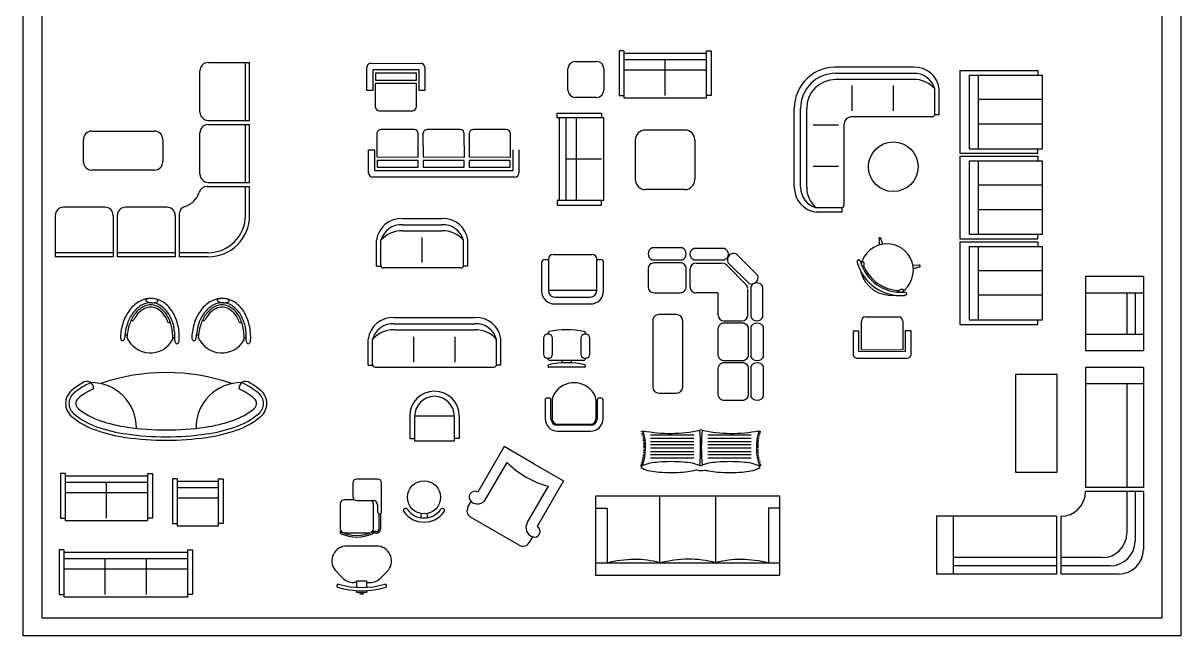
# Model space of a CAD drawing. Header units: inches. Extents: x 8.3 to 50.8, y 10.9 to 35.7.
# Drawn here: x 8.27 to 29.27, y 10.86 to 21.98 of the extents above; entities that cross this region are included whole.
import ezdxf

# ---------------------------------------------------------------- set-up
doc = ezdxf.new("R2010")
doc.units = ezdxf.units.IN
doc.header["$MEASUREMENT"] = 0
doc.layers.add('02', color=2, linetype='Continuous')
doc.layers.add('kadrbm', color=4, linetype='Continuous')

# ---------------------------------------------------------------- blocks, each defined once
blk = doc.blocks.new('kadrbm')
at = {"layer": 'kadrbm', "color": 4}
blk.add_lwpolyline([(0, 0), (0, 24.797), (21, 24.797), (21, 0), (0, 0)], close=True, dxfattribs=at)
blk.add_lwpolyline([(20.663, 0.326), (20.663, 24.46), (0.337, 24.46), (0.337, 0.326), (20.663, 0.326)], dxfattribs=at)

msp = doc.modelspace()

# ---------------------------------------------------------------- linework, layer by layer
at = {"layer": '02'}
for p, q in [((19.086, 21.472), (19.086, 20.664)), ((19.171, 21.472), (19.086, 21.472)), ((19.171, 21.472), (19.171, 20.622)), ((19.171, 21.43), (20.671, 21.43)), ((20.671, 20.622), (20.671, 21.472)), ((20.671, 21.472), (20.756, 21.472)), ((20.756, 21.472), (20.756, 20.664)), ((11.632, 21.263), (12.382, 21.263)), ((12.307, 20.213), (12.307, 21.263)), ((12.382, 20.213), (12.382, 21.263)), ((14.586, 21.249), (15.486, 21.248)), ((18.288, 21.282), (18.676, 21.282)), ((20.671, 21.311), (19.171, 21.311)), ((19.921, 20.664), (19.921, 21.311)), ((11.482, 20.363), (11.482, 21.113)), ((14.511, 20.754), (14.511, 21.174)), ((14.616, 21.129), (14.616, 20.754)), ((15.456, 21.128), (14.616, 21.129)), ((14.663, 21.068), (14.663, 20.945)), ((15.408, 21.068), (14.663, 21.068)), ((15.408, 20.945), (15.408, 21.068)), ((15.456, 20.753), (15.456, 21.128)), ((15.561, 21.173), (15.561, 20.753)), ((18.156, 20.762), (18.156, 21.15)), ((18.808, 21.15), (18.808, 20.762)), ((20.671, 21.124), (19.171, 21.124)), ((24.424, 21.18), (23.012, 21.18)), ((24.424, 21.065), (23.012, 21.065)), ((25.265, 21.117), (26.682, 21.117)), ((25.265, 21.117), (25.265, 19.617)), ((25.432, 21.034), (25.432, 19.7)), ((25.432, 21.034), (26.765, 21.034)), ((25.599, 21.034), (25.599, 19.7)), ((26.682, 21.117), (26.682, 21.034)), ((26.765, 19.7), (26.765, 21.034)), ((14.66, 20.885), (14.66, 20.463)), ((15.41, 20.884), (14.66, 20.885)), ((14.663, 20.945), (15.408, 20.945)), ((15.41, 20.463), (15.41, 20.884)), ((24.424, 20.955), (23.012, 20.955)), ((23.314, 20.385), (23.314, 20.843)), ((24.064, 20.385), (24.064, 20.843)), ((14.616, 20.754), (14.511, 20.754)), ((15.561, 20.753), (15.456, 20.753)), ((18.676, 20.63), (18.288, 20.63)), ((19.086, 20.664), (19.171, 20.664)), ((19.171, 20.622), (20.671, 20.622)), ((20.756, 20.664), (20.671, 20.664)), ((24.814, 20.325), (24.814, 20.783)), ((24.893, 20.315), (24.893, 20.783)), ((26.765, 20.589), (25.599, 20.589)), ((14.735, 20.388), (15.335, 20.388)), ((22.262, 18.999), (22.262, 20.43)), ((22.377, 18.999), (22.377, 20.43)), ((22.487, 18.999), (22.487, 20.43)), ((11.632, 20.213), (12.382, 20.213)), ((17.959, 20.261), (17.959, 20.346)), ((17.959, 20.346), (18.767, 20.346)), ((18.81, 20.261), (17.959, 20.261)), ((18.002, 18.761), (18.002, 20.261)), ((18.121, 20.261), (18.121, 18.761)), ((18.308, 20.261), (18.308, 18.761)), ((18.767, 20.346), (18.767, 20.261)), ((18.81, 18.761), (18.81, 20.261)), ((24.769, 20.28), (23.312, 20.28)), ((24.893, 20.315), (24.814, 20.315)), ((9.517, 20.018), (10.657, 20.018)), ((11.482, 19.238), (11.482, 19.988)), ((11.632, 20.138), (12.382, 20.138)), ((12.307, 19.088), (12.307, 20.138)), ((12.382, 19.088), (12.382, 20.138)), ((14.691, 19.971), (14.692, 19.55)), ((15.367, 20.045), (14.767, 20.046)), ((15.442, 19.548), (15.441, 19.97)), ((15.527, 19.971), (15.528, 19.55)), ((16.203, 20.045), (15.603, 20.046)), ((16.278, 19.548), (16.277, 19.97)), ((16.363, 19.971), (16.364, 19.55)), ((17.039, 20.045), (16.439, 20.046)), ((17.114, 19.548), (17.113, 19.97)), ((20.279, 20.038), (19.559, 20.038)), ((23.064, 20.128), (22.607, 20.128)), ((23.162, 20.13), (23.162, 18.673)), ((26.765, 20.145), (25.599, 20.145)), ((9.367, 19.463), (9.367, 19.868)), ((10.807, 19.868), (10.807, 19.463)), ((19.379, 19.858), (19.379, 19.138)), ((20.459, 19.858), (20.459, 19.138)), ((14.541, 19.26), (14.541, 19.68)), ((14.541, 19.68), (14.646, 19.68)), ((14.646, 19.68), (14.646, 19.305)), ((14.692, 19.55), (15.442, 19.548)), ((15.528, 19.55), (16.278, 19.548)), ((16.364, 19.55), (17.114, 19.548)), ((17.163, 19.303), (17.163, 19.679)), ((17.268, 19.679), (17.268, 19.259)), ((25.265, 19.617), (26.682, 19.617)), ((25.265, 19.564), (26.682, 19.564)), ((25.265, 19.564), (25.265, 18.064)), ((25.432, 19.7), (26.765, 19.7)), ((26.682, 19.617), (26.682, 19.7)), ((26.682, 19.564), (26.682, 19.481)), ((14.694, 19.488), (14.694, 19.365)), ((15.439, 19.488), (14.694, 19.488)), ((14.694, 19.365), (15.439, 19.365)), ((15.439, 19.365), (15.439, 19.488)), ((15.53, 19.488), (15.53, 19.365)), ((16.275, 19.488), (15.53, 19.488)), ((15.53, 19.365), (16.275, 19.365)), ((16.275, 19.365), (16.275, 19.488)), ((16.366, 19.488), (16.366, 19.365)), ((17.111, 19.488), (16.366, 19.488)), ((16.366, 19.365), (17.111, 19.365)), ((17.111, 19.365), (17.111, 19.488)), ((18.767, 19.511), (18.121, 19.511)), ((23.064, 19.378), (22.607, 19.378)), ((25.432, 19.481), (25.432, 18.148)), ((25.432, 19.481), (26.765, 19.481)), ((25.599, 19.481), (25.599, 18.148)), ((26.765, 18.148), (26.765, 19.481)), ((10.657, 19.313), (9.517, 19.313)), ((17.192, 19.184), (14.616, 19.185)), ((14.646, 19.305), (17.163, 19.303)), ((11.61, 19.013), (12.382, 19.013)), ((11.632, 19.088), (12.382, 19.088)), ((12.307, 18.488), (12.307, 19.013)), ((12.382, 18.488), (12.382, 19.013)), ((20.279, 18.958), (19.559, 18.958)), ((26.765, 19.037), (25.599, 19.037)), ((17.959, 18.761), (17.959, 18.676)), ((18.81, 18.761), (17.959, 18.761)), ((18.767, 18.676), (18.767, 18.761)), ((8.857, 18.488), (8.857, 17.738)), ((9.757, 18.638), (9.007, 18.638)), ((9.907, 18.488), (9.907, 17.738)), ((9.982, 18.488), (9.982, 17.738)), ((10.882, 18.638), (10.132, 18.638)), ((11.032, 18.488), (11.032, 17.738)), ((11.107, 18.51), (11.107, 17.738)), ((17.959, 18.676), (18.767, 18.676)), ((23.117, 18.628), (22.66, 18.628)), ((23.127, 18.548), (22.665, 18.548)), ((23.127, 18.628), (23.127, 18.548)), ((26.765, 18.592), (25.599, 18.592)), ((15.154, 18.435), (15.872, 18.435)), ((15.154, 18.321), (15.872, 18.321)), ((15.154, 18.21), (15.872, 18.21)), ((15.511, 17.634), (15.511, 18.091)), ((23.8, 18.07), (23.805, 17.953)), ((23.829, 18.077), (23.864, 17.967)), ((25.265, 18.064), (26.682, 18.064)), ((25.432, 18.148), (26.765, 18.148)), ((26.682, 18.064), (26.682, 18.148)), ((14.685, 17.571), (14.685, 18.038)), ((14.764, 17.581), (14.764, 18.038)), ((16.261, 17.581), (16.261, 18.038)), ((16.341, 17.571), (16.341, 18.038)), ((25.265, 18.012), (26.682, 18.012)), ((25.265, 18.012), (25.265, 16.512)), ((25.432, 17.928), (25.432, 16.595)), ((25.432, 17.928), (26.765, 17.928)), ((25.599, 17.928), (25.599, 16.595)), ((26.682, 18.012), (26.682, 17.928)), ((26.765, 16.595), (26.765, 17.928)), ((9.907, 17.813), (8.857, 17.813)), ((9.907, 17.738), (8.857, 17.738)), ((11.032, 17.813), (9.982, 17.813)), ((11.032, 17.738), (9.982, 17.738)), ((11.632, 17.813), (11.107, 17.813)), ((11.632, 17.738), (11.107, 17.738)), ((17.735, 17.689), (17.804, 17.689)), ((17.804, 17.698), (17.804, 17.12)), ((17.888, 17.783), (18.594, 17.783)), ((18.679, 17.12), (18.679, 17.698)), ((18.679, 17.689), (18.747, 17.689)), ((14.685, 17.571), (14.764, 17.571)), ((16.216, 17.536), (14.809, 17.536)), ((16.341, 17.571), (16.261, 17.571)), ((17.679, 17.633), (17.679, 17.12)), ((18.804, 17.12), (18.804, 17.633)), ((20.371, 17.191), (20.372, 17.516)), ((20.48, 17.625), (20.955, 17.624)), ((21.385, 17.238), (21.043, 17.578)), ((24.53, 17.587), (24.415, 17.581)), ((24.534, 17.557), (24.422, 17.521)), ((26.765, 17.484), (25.599, 17.484)), ((27.546, 17.381), (27.546, 16.031)), ((28.596, 17.381), (27.546, 17.381)), ((28.596, 17.381), (28.596, 16.031)), ((17.804, 17.133), (18.679, 17.133)), ((20.878, 17.082), (20.48, 17.083)), ((20.878, 17.082), (20.878, 16.683)), ((21.42, 16.684), (21.42, 17.158)), ((26.765, 17.04), (25.599, 17.04)), ((28.596, 17.081), (27.546, 17.081)), ((28.296, 17.081), (28.296, 16.331)), ((28.446, 17.081), (28.446, 16.331)), ((17.916, 17.008), (18.566, 17.008)), ((17.916, 16.883), (18.566, 16.883)), ((15.002, 16.638), (16.472, 16.638)), ((20.129, 16.69), (19.804, 16.69)), ((23.555, 16.647), (24.155, 16.648)), ((25.432, 16.595), (26.765, 16.595)), ((26.682, 16.512), (26.682, 16.595)), ((15.002, 16.524), (16.472, 16.524)), ((15.002, 16.413), (16.472, 16.413)), ((19.695, 16.581), (19.696, 15.374)), ((20.238, 15.375), (20.238, 16.582)), ((20.987, 16.575), (21.312, 16.575)), ((23.436, 16.392), (23.331, 16.391)), ((23.331, 16.391), (23.331, 15.971)), ((23.436, 16.017), (23.436, 16.392)), ((23.481, 16.047), (23.48, 16.572)), ((24.23, 16.573), (24.231, 16.048)), ((24.381, 16.393), (24.276, 16.393)), ((24.276, 16.393), (24.276, 16.018)), ((24.381, 15.973), (24.381, 16.393)), ((25.265, 16.512), (26.682, 16.512)), ((10.162, 16.316), (10.123, 16.319)), ((11.027, 16.267), (10.988, 16.269)), ((11.457, 16.316), (11.418, 16.319)), ((12.322, 16.267), (12.282, 16.269)), ((14.533, 15.774), (14.533, 16.241)), ((14.612, 15.784), (14.612, 16.241)), ((15.362, 15.829), (15.362, 16.286)), ((16.112, 15.829), (16.112, 16.286)), ((16.862, 15.784), (16.862, 16.241)), ((16.942, 15.774), (16.942, 16.241)), ((17.716, 16.26), (17.716, 15.973)), ((17.795, 16.336), (17.795, 16.352)), ((17.875, 15.973), (17.875, 16.26)), ((18.393, 16.26), (18.393, 15.973)), ((18.473, 16.336), (18.473, 16.352)), ((18.552, 15.973), (18.552, 16.26)), ((28.596, 16.331), (27.546, 16.331)), ((24.276, 16.018), (23.436, 16.017)), ((24.231, 16.048), (23.481, 16.047)), ((28.596, 16.031), (27.546, 16.031)), ((14.533, 15.774), (14.612, 15.774)), ((16.942, 15.774), (16.862, 15.774)), ((17.795, 15.888), (17.795, 15.897)), ((17.795, 15.753), (17.795, 15.766)), ((18.443, 15.858), (17.825, 15.858)), ((18.054, 15.816), (18.054, 15.858)), ((18.214, 15.858), (18.214, 15.816)), ((18.473, 15.888), (18.473, 15.897)), ((18.473, 15.753), (18.473, 15.766)), ((23.406, 15.897), (24.306, 15.898)), ((14.657, 15.739), (16.817, 15.739)), ((18.458, 15.738), (17.81, 15.738)), ((27.546, 15.731), (27.546, 13.556)), ((28.596, 15.731), (27.546, 15.731)), ((28.596, 15.731), (28.596, 13.556)), ((28.596, 15.431), (27.546, 15.431)), ((28.296, 15.431), (28.296, 13.556)), ((17.743, 15.139), (17.743, 14.801)), ((17.811, 15.176), (17.781, 15.176)), ((17.848, 14.801), (17.848, 15.139)), ((17.871, 15.125), (17.871, 14.801)), ((18.666, 14.801), (18.666, 15.124)), ((18.688, 15.139), (18.688, 14.801)), ((18.756, 15.176), (18.726, 15.176)), ((18.793, 14.801), (18.793, 15.139)), ((19.805, 15.266), (20.13, 15.266)), ((15.286, 14.848), (15.286, 14.443)), ((16.096, 14.848), (15.376, 14.848)), ((15.376, 14.848), (15.376, 14.398)), ((16.096, 14.398), (16.096, 14.848)), ((16.186, 14.848), (16.186, 14.443)), ((17.968, 14.704), (18.568, 14.704)), ((18.568, 14.681), (17.968, 14.681)), ((17.968, 14.576), (18.568, 14.576)), ((20.441, 14.505), (19.653, 14.505)), ((21.482, 14.505), (20.694, 14.505)), ((15.286, 14.443), (15.376, 14.443)), ((15.376, 14.398), (16.096, 14.398)), ((16.186, 14.443), (16.096, 14.443)), ((16.998, 14.296), (16.522, 13.471)), ((17.538, 13.984), (16.998, 14.296)), ((20.441, 14.443), (19.653, 14.443)), ((20.441, 14.381), (19.653, 14.381)), ((20.441, 14.327), (19.653, 14.327)), ((21.482, 14.443), (20.694, 14.443)), ((21.482, 14.381), (20.694, 14.381)), ((21.482, 14.327), (20.694, 14.327)), ((20.441, 14.265), (19.653, 14.265)), ((20.441, 14.203), (19.653, 14.203)), ((20.441, 14.148), (19.653, 14.148)), ((20.441, 14.087), (19.653, 14.087)), ((21.482, 14.265), (20.694, 14.265)), ((21.482, 14.203), (20.694, 14.203)), ((21.482, 14.148), (20.694, 14.148)), ((21.482, 14.087), (20.694, 14.087)), ((16.67, 13.346), (17.052, 14.009)), ((17.538, 13.984), (18.077, 13.673)), ((9.034, 13.807), (8.949, 13.807)), ((8.949, 13.807), (8.949, 12.999)), ((9.034, 13.807), (9.034, 12.956)), ((9.034, 13.764), (10.534, 13.764)), ((10.534, 12.956), (10.534, 13.807)), ((10.534, 13.807), (10.619, 13.807)), ((10.619, 13.807), (10.619, 12.999)), ((11.066, 13.71), (10.981, 13.71)), ((10.981, 13.71), (10.981, 12.902)), ((11.066, 13.71), (11.066, 12.859)), ((11.066, 13.667), (11.816, 13.667)), ((11.816, 13.71), (11.901, 13.71)), ((11.816, 12.859), (11.816, 13.71)), ((11.901, 13.71), (11.901, 12.902)), ((14.702, 13.706), (14.327, 13.706)), ((18.077, 13.673), (17.601, 12.848)), ((10.534, 13.645), (9.034, 13.645)), ((10.534, 13.458), (9.034, 13.458)), ((9.784, 12.999), (9.784, 13.645)), ((11.816, 13.548), (11.066, 13.548)), ((14.252, 13.631), (14.252, 13.391)), ((14.777, 13.113), (14.777, 13.631)), ((17.419, 12.914), (17.802, 13.576)), ((28.595, 13.481), (27.545, 13.481)), ((28.596, 13.556), (27.546, 13.556)), ((28.295, 13.481), (28.295, 12.731)), ((28.445, 13.481), (28.445, 12.581)), ((28.595, 13.481), (28.595, 12.431)), ((11.816, 13.361), (11.066, 13.361)), ((14.027, 13.256), (14.027, 12.806)), ((14.282, 13.331), (14.102, 13.331)), ((14.327, 13.316), (14.627, 13.316)), ((14.627, 12.806), (14.627, 13.256)), ((14.702, 13.241), (14.702, 13.113)), ((16.343, 13.195), (16.409, 13.309)), ((22.002, 13.394), (18.659, 13.394)), ((18.659, 13.394), (18.659, 11.961)), ((19.822, 12.189), (19.822, 13.401)), ((20.838, 12.189), (20.838, 13.401)), ((22.002, 11.961), (22.002, 13.394)), ((14.725, 13.079), (14.725, 12.798)), ((14.755, 13.079), (14.755, 12.798)), ((15.191, 13.169), (15.191, 13.169)), ((15.494, 13.079), (15.481, 13.005)), ((15.599, 13.079), (15.612, 13.005)), ((15.902, 13.169), (15.902, 13.169)), ((18.66, 13.179), (18.867, 13.179)), ((18.867, 13.179), (18.867, 12.181)), ((22.001, 13.179), (21.793, 13.179)), ((21.793, 13.179), (21.793, 12.181)), ((27.02, 13.031), (24.845, 13.031)), ((24.845, 13.031), (24.845, 11.981)), ((25.145, 13.031), (25.145, 11.981)), ((27.02, 13.031), (27.02, 11.981)), ((27.095, 13.031), (27.095, 11.981)), ((8.949, 12.999), (9.034, 12.999)), ((9.034, 12.956), (10.534, 12.956)), ((10.619, 12.999), (10.534, 12.999)), ((10.981, 12.902), (11.066, 12.902)), ((11.066, 12.859), (11.816, 12.859)), ((11.901, 12.902), (11.816, 12.902)), ((17.272, 12.507), (16.391, 13.016)), ((14.027, 12.743), (14.027, 12.753)), ((14.102, 12.731), (14.552, 12.731)), ((14.68, 12.723), (14.62, 12.723)), ((14.627, 12.753), (14.627, 12.743)), ((14.68, 12.753), (14.627, 12.753)), ((17.518, 12.669), (17.452, 12.555)), ((8.929, 12.422), (8.929, 11.614)), ((9.014, 12.422), (8.929, 12.422)), ((9.014, 12.422), (9.014, 11.572)), ((11.263, 11.572), (11.263, 12.422)), ((11.263, 12.422), (11.348, 12.422)), ((11.348, 12.422), (11.348, 11.614)), ((14.685, 12.491), (14.145, 12.491)), ((9.014, 12.38), (11.263, 12.38)), ((11.263, 12.261), (9.014, 12.261)), ((9.764, 11.614), (9.764, 12.261)), ((10.514, 11.614), (10.514, 12.261)), ((21.998, 12.181), (18.655, 12.181)), ((27.02, 12.281), (25.145, 12.281)), ((27.845, 12.281), (27.095, 12.281)), ((11.263, 12.074), (9.014, 12.074)), ((14.057, 11.925), (13.932, 12.056)), ((14.774, 11.925), (14.899, 12.056)), ((27.02, 11.981), (24.845, 11.981)), ((27.02, 12.131), (25.145, 12.131)), ((27.995, 12.131), (27.095, 12.131)), ((28.145, 11.981), (27.095, 11.981)), ((14.325, 11.831), (14.274, 11.831)), ((14.325, 11.742), (14.325, 11.863)), ((14.325, 11.863), (14.505, 11.863)), ((14.505, 11.863), (14.505, 11.742)), ((14.505, 11.831), (14.557, 11.831)), ((18.659, 11.961), (22.002, 11.961)), ((8.929, 11.614), (9.014, 11.614)), ((9.014, 11.572), (11.263, 11.572)), ((11.348, 11.614), (11.263, 11.614)), ((14.325, 11.651), (14.325, 11.682)), ((14.505, 11.651), (14.325, 11.651)), ((14.385, 11.621), (14.385, 11.651)), ((14.445, 11.621), (14.385, 11.621)), ((14.445, 11.651), (14.445, 11.621)), ((14.505, 11.682), (14.505, 11.651))]:
    msp.add_line(p, q, dxfattribs=at)
for points in [[(23.8, 18.07, -0.090973), (23.8, 18.077, -0.198781), (23.806, 18.087, -0.21544), (23.817, 18.09, -0.198079), (23.827, 18.083, -0.090973), (23.829, 18.077, -0.090973)], [(23.464, 17.652, 0.068883), (23.457, 17.668, 0.080938), (23.448, 17.679, 0.107022), (23.435, 17.686, 0.280091), (23.414, 17.68, 0.107022), (23.407, 17.668, 0.080938), (23.404, 17.653, 0.068883), (23.406, 17.636, 0.068883)], [(24.534, 17.557, 0.090973), (24.54, 17.559, 0.198957), (24.548, 17.568, 0.21544), (24.546, 17.579, 0.101455), (24.542, 17.584, 0.095053), (24.537, 17.586, 0.090973), (24.53, 17.587, 0.090973)], [(24.255, 17.098, -0.068883), (24.273, 17.097, -0.080938), (24.287, 17.092, -0.107022), (24.297, 17.082, -0.280091), (24.299, 17.061, -0.107022), (24.29, 17.049, -0.080938), (24.277, 17.042, -0.068883), (24.26, 17.038, -0.068883)], [(20.496, 13.872, -0.03669), (20.411, 13.849, -0.027927), (20.252, 13.827, -0.040206), (19.806, 13.827, -0.027927), (19.647, 13.849, -0.06179), (19.507, 13.895, -0.635271), (19.507, 13.952, -0.06179), (19.647, 13.998, -0.027927), (19.806, 14.019, -0.040206), (20.252, 14.019, -0.027927), (20.411, 13.998, -0.06179), (20.551, 13.952, -0.107346)], [(20.588, 13.959, -0.054506), (20.712, 13.998, -0.027927), (20.871, 14.019, -0.040206), (21.317, 14.019, -0.027927), (21.476, 13.998, -0.06179), (21.616, 13.952, -0.290779)], [(21.616, 13.952, -0.635271), (21.616, 13.895, -0.06179), (21.476, 13.849, -0.027927), (21.317, 13.827, -0.040206), (20.871, 13.827, -0.027927), (20.712, 13.849, -0.030068), (20.643, 13.867, -0.107346)]]:
    msp.add_lwpolyline(points, format="xyb", dxfattribs=at)
for points in [[(20.227, 17.683, 0.686994), (20.227, 17.9), (19.685, 17.899, 0.686994), (19.685, 17.682)], [(20.446, 17.679, -0.686994), (20.447, 17.896), (20.989, 17.895, -0.686994), (20.989, 17.678)], [(21.442, 17.254, 0.686994), (21.595, 17.408), (21.211, 17.79, 0.686994), (21.058, 17.637)], [(20.302, 17.195), (20.302, 17.52, 0.414214), (20.193, 17.629), (19.719, 17.628, 0.414214), (19.611, 17.519), (19.611, 17.194, 0.414214), (19.72, 17.086), (20.194, 17.086, 0.414214)], [(21.475, 16.65, 0.686994), (21.692, 16.65), (21.691, 17.192, 0.686994), (21.474, 17.192)], [(20.993, 16.543), (21.318, 16.542, -0.414214), (21.427, 16.433), (21.426, 15.959, -0.414214), (21.317, 15.851), (20.992, 15.851, -0.414214), (20.884, 15.96), (20.884, 16.434, -0.414214)], [(21.481, 16.467, -0.686994), (21.698, 16.467), (21.697, 15.925, -0.686994), (21.48, 15.925)], [(20.993, 15.822), (21.318, 15.822, -0.414214), (21.427, 15.713), (21.426, 15.239, -0.414214), (21.317, 15.131), (20.992, 15.131, -0.414214), (20.884, 15.24), (20.884, 15.714, -0.414214)], [(21.481, 15.747, -0.686994), (21.698, 15.747), (21.697, 15.205, -0.686994), (21.48, 15.205)]]:
    msp.add_lwpolyline(points, format="xyb", close=True, dxfattribs=at)
msp.add_lwpolyline([(26.278, 15.604), (26.278, 13.833), (27.031, 13.833), (27.031, 15.604)], close=True, dxfattribs=at)
for centre, radius in [((24.058, 19.371), 0.45), ((15.546, 13.375), 0.3)]:
    msp.add_circle(centre, radius, dxfattribs=at)
for centre, radius, start, end in [((11.632, 21.113), 0.15, 90, 180), ((14.586, 21.174), 0.075, 89.9636, 179.9636), ((15.486, 21.173), 0.075, 359.9636, 89.9636), ((18.288, 21.15), 0.132, 90, 180), ((18.676, 21.15), 0.132, 0, 90), ((23.015, 20.428), 0.753, 85.9213, 179.8975), ((23.012, 20.43), 0.637, 90, 180), ((24.443, 20.727), 0.453, 7.0495, 92.4615), ((24.443, 20.682), 0.384, 15.249, 92.8607), ((23.012, 20.43), 0.525, 90, 180), ((24.443, 20.471), 0.484, 40.0756, 92.2686), ((18.288, 20.762), 0.132, 180, 270), ((18.676, 20.762), 0.132, 270, 0), ((14.735, 20.463), 0.075, 179.9636, 269.9636), ((15.335, 20.463), 0.075, 269.9636, 359.9636), ((11.632, 20.363), 0.15, 180, 270), ((23.312, 20.13), 0.15, 90, 180), ((24.769, 20.325), 0.045, 270, 0), ((9.517, 19.868), 0.15, 90, 180), ((10.657, 19.868), 0.15, 0, 90), ((11.632, 19.988), 0.15, 90, 180), ((14.766, 19.971), 0.075, 89.9636, 179.9636), ((15.366, 19.97), 0.075, 359.9636, 89.9636), ((15.602, 19.971), 0.075, 89.9636, 179.9636), ((16.202, 19.97), 0.075, 359.9636, 89.9636), ((16.438, 19.971), 0.075, 89.9636, 179.9636), ((17.038, 19.97), 0.075, 359.9636, 89.9636), ((19.559, 19.858), 0.18, 90, 180), ((20.279, 19.858), 0.18, 0, 90), ((9.517, 19.463), 0.15, 180, 270), ((10.657, 19.463), 0.15, 270, 0), ((11.632, 19.238), 0.15, 180, 270), ((14.616, 19.26), 0.075, 179.9636, 269.9636), ((17.193, 19.259), 0.075, 269.9636, 359.9636), ((19.559, 19.138), 0.18, 180, 270), ((20.279, 19.138), 0.18, 270, 0), ((11.107, 19.013), 0.375, 286.6015, 343.3985), ((11.61, 18.863), 0.15, 90, 163.3985), ((22.715, 18.999), 0.453, 179.9451, 263.5769), ((22.761, 18.998), 0.384, 179.8919, 254.751), ((22.971, 18.998), 0.484, 179.9143, 229.9244), ((9.007, 18.488), 0.15, 90, 180), ((9.757, 18.488), 0.15, 0, 90), ((10.132, 18.488), 0.15, 90, 180), ((10.882, 18.488), 0.15, 0, 90), ((11.257, 18.51), 0.15, 106.6015, 180), ((11.632, 18.488), 0.675, 270, 0), ((11.632, 18.488), 0.75, 270, 0), ((23.117, 18.673), 0.045, 270, 0), ((15.135, 17.982), 0.453, 87.5385, 172.9505), ((15.135, 17.937), 0.384, 87.1393, 164.751), ((15.891, 17.982), 0.453, 7.0495, 92.4615), ((15.891, 17.937), 0.384, 15.249, 92.8607), ((15.135, 17.726), 0.484, 87.7314, 139.9244), ((15.891, 17.726), 0.484, 40.0756, 92.2686), ((23.943, 17.494), 0.479, 303.7479, 166.2521), ((17.735, 17.633), 0.0563, 90, 180), ((17.888, 17.698), 0.0844, 90, 180), ((18.594, 17.698), 0.0844, 0, 90), ((18.747, 17.633), 0.0563, 0, 90), ((24.193, 17.851), 0.756, 195.3228, 274.6772), ((24.193, 17.851), 0.726, 195.3228, 195.3548), ((23.478, 17.608), 0.0533, 290.7814, 73.0666), ((14.809, 17.581), 0.045, 180, 270), ((16.216, 17.581), 0.045, 270, 0), ((20.48, 17.516), 0.108, 89.9234, 179.9234), ((20.954, 17.516), 0.108, 35.1824, 84.1685), ((24.193, 17.851), 0.816, 195.3228, 274.6772), ((24.026, 17.613), 0.576, 195.3228, 274.6772), ((24.193, 17.851), 0.726, 202.1683, 267.8317), ((21.311, 17.158), 0.108, 5.8308, 47.4107), ((17.916, 17.12), 0.237, 180, 270), ((17.916, 17.12), 0.113, 180, 270), ((18.566, 17.12), 0.237, 270, 0), ((18.566, 17.12), 0.113, 270, 0), ((20.48, 17.191), 0.108, 179.9234, 269.9234), ((24.21, 17.096), 0.0533, 36.9334, 179.2186), ((24.193, 17.851), 0.726, 274.6452, 274.6772), ((10.676, 16.417), 0.59, 118.3379, 142.7802), ((10.676, 16.417), 0.51, 118.3379, 142.7802), ((10.676, 16.417), 0.471, 118.3379, 142.7802), ((10.589, 16.579), 0.406, 55.4125, 118.3379), ((10.589, 16.579), 0.327, 55.4125, 118.3379), ((10.589, 16.579), 0.287, 55.4125, 118.3379), ((10.589, 16.579), 0.247, 55.4125, 118.3379), ((10.517, 16.949), 0.0166, 128.1175, 225.6328), ((10.563, 16.997), 0.0828, 225.6329, 246.9163), ((10.558, 16.897), 0.0828, 106.834, 128.1175), ((10.597, 17.076), 0.169, 246.9163, 258.3206), ((10.583, 16.815), 0.169, 95.4297, 106.834), ((10.623, 17.205), 0.3, 258.3206, 275.4298), ((10.595, 16.684), 0.3, 78.3206, 95.4297), ((10.636, 17.074), 0.169, 275.4297, 286.834), ((10.622, 16.813), 0.169, 66.9163, 78.3206), ((10.661, 16.991), 0.0828, 286.834, 308.1175), ((10.655, 16.892), 0.0828, 45.6329, 66.9163), ((10.702, 16.939), 0.0166, 308.1175, 45.6329), ((10.485, 16.428), 0.471, 30.9702, 55.4125), ((10.485, 16.428), 0.51, 30.9702, 55.4125), ((10.485, 16.428), 0.59, 30.9702, 55.4125), ((11.971, 16.417), 0.59, 118.3379, 142.7802), ((11.971, 16.417), 0.51, 118.3379, 142.7802), ((11.971, 16.417), 0.471, 118.3379, 142.7802), ((11.884, 16.579), 0.406, 55.4125, 118.3379), ((11.884, 16.579), 0.327, 55.4125, 118.3379), ((11.884, 16.579), 0.287, 55.4125, 118.3379), ((11.884, 16.579), 0.247, 55.4125, 118.3379), ((11.812, 16.949), 0.0166, 128.1175, 225.6328), ((11.858, 16.997), 0.0828, 225.6329, 246.9163), ((11.852, 16.897), 0.0828, 106.834, 128.1175), ((11.892, 17.076), 0.169, 246.9163, 258.3206), ((11.877, 16.815), 0.169, 95.4297, 106.834), ((11.918, 17.205), 0.3, 258.3206, 275.4298), ((11.89, 16.684), 0.3, 78.3206, 95.4297), ((11.931, 17.074), 0.169, 275.4297, 286.834), ((11.916, 16.813), 0.169, 66.9163, 78.3206), ((11.956, 16.991), 0.0828, 286.834, 308.1175), ((11.95, 16.892), 0.0828, 45.6329, 66.9163), ((11.996, 16.939), 0.0166, 308.1175, 45.6329), ((11.78, 16.428), 0.471, 30.9702, 55.4125), ((11.78, 16.428), 0.51, 30.9702, 55.4125), ((11.78, 16.428), 0.59, 30.9702, 55.4125), ((10.823, 16.306), 0.773, 142.7802, 161.2122), ((10.823, 16.306), 0.694, 142.7802, 161.2122), ((10.823, 16.306), 0.654, 142.7802, 161.2122), ((10.26, 16.598), 0.0198, 152.5852, 332.5852), ((10.823, 16.306), 0.614, 142.7802, 152.5852), ((10.676, 16.417), 0.431, 118.3379, 142.7802), ((10.485, 16.428), 0.431, 30.9702, 55.4125), ((10.328, 16.333), 0.614, 21.1652, 30.9702), ((10.328, 16.333), 0.654, 12.5382, 30.9702), ((10.328, 16.333), 0.694, 12.5382, 30.9702), ((10.328, 16.333), 0.773, 12.5382, 30.9702), ((12.117, 16.306), 0.773, 142.7802, 161.2122), ((12.117, 16.306), 0.694, 142.7802, 161.2122), ((12.117, 16.306), 0.654, 142.7802, 161.2122), ((11.554, 16.598), 0.0198, 152.5852, 332.5852), ((12.117, 16.306), 0.614, 142.7802, 152.5852), ((11.971, 16.417), 0.431, 118.3379, 142.7802), ((11.78, 16.428), 0.431, 30.9702, 55.4125), ((11.622, 16.333), 0.614, 21.1652, 30.9702), ((11.622, 16.333), 0.654, 12.5382, 30.9702), ((11.622, 16.333), 0.694, 12.5382, 30.9702), ((11.622, 16.333), 0.773, 12.5382, 30.9702), ((14.982, 16.186), 0.453, 87.5385, 172.9505), ((16.492, 16.186), 0.453, 7.0495, 92.4615), ((19.804, 16.581), 0.108, 90.0766, 180.0766), ((20.129, 16.582), 0.108, 0.0766, 90.0766), ((20.987, 16.683), 0.108, 180.0766, 270.0766), ((21.312, 16.684), 0.108, 270.0766, 0.0766), ((23.555, 16.572), 0.075, 90.0873, 180.0873), ((24.155, 16.573), 0.075, 0.0873, 90.0873), ((11.059, 16.226), 1.023, 161.2122, 176.8752), ((11.059, 16.226), 0.943, 161.2122, 176.8752), ((11.059, 16.226), 0.904, 161.2122, 176.8752), ((10.919, 16.562), 0.0198, 201.1652, 21.1652), ((10.084, 16.279), 0.904, 356.8752, 12.5382), ((10.084, 16.279), 0.943, 356.8752, 12.5382), ((10.084, 16.279), 1.023, 356.8752, 12.5382), ((12.354, 16.226), 1.023, 161.2122, 176.8752), ((12.354, 16.226), 0.943, 161.2122, 176.8752), ((12.354, 16.226), 0.904, 161.2122, 176.8752), ((12.214, 16.562), 0.0198, 201.1652, 21.1652), ((11.379, 16.279), 0.904, 356.8752, 12.5382), ((11.379, 16.279), 0.943, 356.8752, 12.5382), ((11.379, 16.279), 1.023, 356.8752, 12.5382), ((14.983, 16.14), 0.384, 87.1393, 164.751), ((14.983, 15.929), 0.484, 87.7314, 139.9244), ((16.492, 16.14), 0.384, 15.249, 92.8607), ((16.492, 15.929), 0.484, 40.0756, 92.2686), ((17.825, 16.352), 0.03, 102.4721, 180), ((18.134, 14.956), 1.459, 77.5279, 102.4721), ((18.443, 16.352), 0.03, 0.0007, 77.5279), ((10.143, 16.278), 0.103, 176.8752, 191.2828), ((10.112, 16.271), 0.0706, 191.2828, 208.6826), ((10.091, 16.26), 0.0475, 208.6826, 233.1376), ((10.078, 16.243), 0.0253, 233.1376, 300.6127), ((10.067, 16.262), 0.0475, 300.6127, 325.0677), ((10.048, 16.275), 0.0706, 325.0677, 342.4676), ((10.017, 16.285), 0.103, 342.4676, 356.8752), ((10.583, 16.459), 0.464, 203.3708, 330.3796), ((11.129, 16.222), 0.103, 176.8752, 191.2828), ((11.097, 16.216), 0.0706, 191.2828, 208.6826), ((11.077, 16.205), 0.0475, 208.6826, 233.1376), ((11.052, 16.206), 0.0475, 300.6127, 325.0677), ((11.033, 16.219), 0.0706, 325.0677, 342.4676), ((11.003, 16.229), 0.103, 342.4676, 356.8752), ((11.438, 16.278), 0.103, 176.8752, 191.2828), ((11.406, 16.271), 0.0706, 191.2828, 208.6826), ((11.386, 16.26), 0.0475, 208.6826, 233.1376), ((11.373, 16.243), 0.0253, 233.1376, 300.6127), ((11.362, 16.262), 0.0475, 300.6127, 325.0677), ((11.343, 16.275), 0.0706, 325.0677, 342.4676), ((11.312, 16.285), 0.103, 342.4676, 356.8752), ((11.878, 16.459), 0.464, 203.3708, 330.3796), ((12.423, 16.222), 0.103, 176.8752, 191.2828), ((12.392, 16.216), 0.0706, 191.2828, 208.6826), ((12.372, 16.205), 0.0475, 208.6826, 233.1376), ((12.347, 16.206), 0.0475, 300.6127, 325.0677), ((12.328, 16.219), 0.0706, 325.0677, 342.4676), ((12.297, 16.229), 0.103, 342.4676, 356.8752), ((17.791, 16.26), 0.075, 100.9837, 180), ((17.795, 16.236), 0.0996, 79.0171, 100.9837), ((17.8, 16.26), 0.075, 0, 79.0171), ((18.468, 16.26), 0.075, 100.9825, 180), ((18.473, 16.236), 0.0996, 79.0171, 100.9825), ((18.477, 16.26), 0.075, 0, 79.0171), ((11.063, 16.187), 0.0253, 233.1376, 300.6127), ((12.358, 16.187), 0.0253, 233.1376, 300.6127), ((17.791, 15.973), 0.075, 180, 259.0171), ((17.8, 15.973), 0.075, 280.9837, 0), ((18.468, 15.973), 0.075, 180, 259.0171), ((18.477, 15.973), 0.075, 280.9825, 0), ((23.406, 15.972), 0.075, 180.0873, 270.0873), ((24.306, 15.973), 0.075, 270.0873, 0.0873), ((14.657, 15.784), 0.045, 180, 270), ((16.817, 15.784), 0.045, 270, 0), ((17.795, 15.997), 0.0996, 259.0171, 280.9837), ((17.825, 15.888), 0.03, 179.9991, 269.9999), ((17.81, 15.766), 0.015, 102.9503, 179.9991), ((17.81, 15.753), 0.015, 179.9991, 270), ((18.134, 14.358), 1.459, 77.0497, 102.9503), ((18.443, 15.888), 0.03, 269.9999, 360), ((18.473, 15.997), 0.0996, 259.0171, 280.9825), ((18.458, 15.753), 0.015, 270, 359.9998), ((18.458, 15.766), 0.015, 359.9998, 77.0497), ((10.87, 12.016), 3.622, 70.8945, 109.1055), ((10.066, 14.211), 1.43, 119.9163, 129.6073), ((10.066, 14.211), 1.368, 114.478, 129.6073), ((10.066, 14.211), 1.244, 114.478, 129.6073), ((9.43, 15.356), 0.122, 353.8158, 129.2388), ((9.516, 14.644), 0.812, 358.7567, 91.2026), ((12.223, 14.644), 0.812, 88.7974, 181.2433), ((12.31, 15.356), 0.122, 50.7612, 186.1842), ((11.673, 14.211), 1.244, 50.3927, 65.522), ((11.673, 14.211), 1.368, 50.3927, 65.522), ((11.673, 14.211), 1.43, 50.3927, 60.0837), ((18.268, 15.027), 0.426, 32.8819, 146.85), ((19.804, 15.374), 0.108, 180.0766, 270.0766), ((20.13, 15.375), 0.108, 270.0766, 0.0766), ((9.349, 15.078), 0.305, 129.6073, 230.3927), ((9.349, 15.078), 0.243, 129.6073, 230.3927), ((9.349, 15.078), 0.119, 129.6073, 230.3927), ((12.39, 15.078), 0.119, 309.6073, 50.3927), ((12.39, 15.078), 0.243, 309.6073, 50.3927), ((12.39, 15.078), 0.305, 309.6073, 50.3927), ((15.736, 14.848), 0.45, 0, 180), ((15.736, 14.848), 0.36, 0, 180), ((17.781, 15.139), 0.0375, 90, 180), ((17.811, 15.139), 0.0375, 0, 90), ((18.118, 15.125), 0.248, 146.85, 180), ((18.418, 15.124), 0.248, 0, 32.8819), ((18.726, 15.139), 0.0375, 90, 180), ((18.756, 15.139), 0.0375, 0, 90), ((10.066, 15.944), 1.244, 230.3927, 251.0805), ((11.673, 15.944), 1.244, 288.9195, 309.6073), ((10.066, 15.944), 1.43, 230.3927, 251.0805), ((10.066, 15.944), 1.368, 230.3927, 251.0805), ((10.549, 17.355), 2.735, 251.0805, 261.9195), ((11.19, 17.355), 2.735, 278.0805, 288.9195), ((11.673, 15.944), 1.368, 288.9195, 309.6073), ((11.673, 15.944), 1.43, 288.9195, 309.6073), ((17.968, 14.801), 0.225, 180, 270), ((17.968, 14.801), 0.12, 180, 270), ((17.968, 14.801), 0.0975, 180, 270), ((18.568, 14.801), 0.12, 270, 0), ((18.568, 14.801), 0.225, 270, 0), ((18.568, 14.801), 0.0975, 270, 0), ((10.549, 17.355), 2.921, 251.0805, 261.9195), ((10.549, 17.355), 2.859, 251.0805, 261.9195), ((10.87, 19.61), 5.137, 261.9195, 278.0805), ((10.87, 19.61), 5.013, 261.9195, 278.0805), ((11.19, 17.355), 2.859, 278.0805, 288.9195), ((11.19, 17.355), 2.921, 278.0805, 288.9195), ((19.495, 14.607), 0.0372, 249.141, 312.8261), ((19.505, 14.574), 0.0372, 249.141, 312.8261), ((19.512, 14.545), 0.0372, 249.141, 312.8261), ((18.575, 14.285), 0.99, 340.3255, 17.5214), ((20.01, 17.016), 2.481, 258.6027, 282.5558), ((17.092, 14.278), 3.472, 354.6317, 5.2152), ((20.57, 14.566), 0.0343, 52.1938, 127.0018), ((24.048, 14.278), 3.472, 174.7896, 185.2539), ((21.129, 17.016), 2.481, 257.4753, 281.3973), ((22.564, 14.285), 0.99, 162.4786, 199.6745), ((21.626, 14.544), 0.0372, 227.2032, 290.8883), ((21.634, 14.573), 0.0372, 227.2032, 290.8883), ((21.643, 14.606), 0.0372, 227.2032, 290.8883), ((10.87, 19.61), 5.199, 261.9195, 278.0805), ((19.52, 14.511), 0.0372, 249.141, 312.8261), ((19.526, 14.479), 0.0372, 249.141, 312.8261), ((19.531, 14.449), 0.0372, 249.141, 312.8261), ((19.534, 14.42), 0.0372, 249.141, 312.8261), ((19.537, 14.39), 0.0372, 249.141, 312.8261), ((19.539, 14.365), 0.0372, 249.141, 312.8261), ((19.539, 14.346), 0.0372, 249.141, 312.8261), ((19.54, 14.321), 0.0372, 249.141, 312.8261), ((21.599, 14.32), 0.0372, 227.2032, 290.8883), ((21.599, 14.345), 0.0372, 227.2032, 290.8883), ((21.6, 14.364), 0.0372, 227.2032, 290.8883), ((21.602, 14.389), 0.0372, 227.2032, 290.8883), ((21.604, 14.419), 0.0372, 227.2032, 290.8883), ((21.608, 14.448), 0.0372, 227.2032, 290.8883), ((21.613, 14.478), 0.0372, 227.2032, 290.8883), ((21.619, 14.511), 0.0372, 227.2032, 290.8883), ((19.519, 14.109), 0.0372, 249.141, 312.8261), ((19.524, 14.138), 0.0372, 249.141, 312.8261), ((19.529, 14.168), 0.0372, 249.141, 312.8261), ((19.533, 14.197), 0.0372, 249.141, 312.8261), ((19.536, 14.229), 0.0372, 249.141, 312.8261), ((19.538, 14.258), 0.0372, 249.141, 312.8261), ((19.54, 14.287), 0.0372, 249.141, 312.8261), ((21.599, 14.286), 0.0372, 227.2032, 290.8883), ((21.6, 14.257), 0.0372, 227.2032, 290.8883), ((21.602, 14.228), 0.0372, 227.2032, 290.8883), ((21.605, 14.196), 0.0372, 227.2032, 290.8883), ((21.609, 14.167), 0.0372, 227.2032, 290.8883), ((21.614, 14.137), 0.0372, 227.2032, 290.8883), ((21.62, 14.108), 0.0372, 227.2032, 290.8883), ((18.234, 15.191), 1.672, 225, 255), ((19.488, 13.996), 0.0372, 249.141, 312.8261), ((19.494, 14.017), 0.0372, 249.141, 312.8261), ((19.503, 14.047), 0.0372, 249.141, 312.8261), ((19.51, 14.077), 0.0372, 249.141, 312.8261), ((20.58, 14.19), 0.329, 255.1006, 280.958), ((20.557, 14.037), 0.0841, 264.2111, 294.1076), ((21.629, 14.076), 0.0372, 227.2032, 290.8883), ((21.636, 14.046), 0.0372, 227.2032, 290.8883), ((21.644, 14.016), 0.0372, 227.2032, 290.8883), ((21.651, 13.995), 0.0372, 227.2032, 290.8883), ((14.327, 13.631), 0.075, 90, 180), ((14.702, 13.631), 0.075, 0, 90), ((16.469, 13.38), 0.105, 60, 229.8541), ((27.095, 13.481), 0.45, 270, 0), ((14.102, 13.256), 0.075, 90, 180), ((14.327, 13.391), 0.075, 180, 270), ((14.552, 13.256), 0.075, 0, 53.1301), ((14.627, 13.241), 0.075, 0, 90), ((16.516, 13.435), 0.178, 229.8541, 330), ((14.74, 13.113), 0.0375, 180, 0), ((15.209, 13.137), 0.0375, 35.2159, 215.2159), ((15.546, 13.375), 0.45, 215.2159, 324.7841), ((15.546, 13.375), 0.375, 215.2159, 324.7841), ((15.883, 13.137), 0.0375, 324.7841, 144.7841), ((16.457, 13.13), 0.132, 150, 240), ((17.573, 12.825), 0.178, 150, 250.1459), ((17.548, 12.757), 0.105, 250.1459, 60), ((14.102, 12.806), 0.075, 180, 270), ((14.327, 13.353), 0.671, 243.4349, 296.5651), ((14.057, 12.743), 0.03, 180, 246.1406), ((14.327, 13.353), 0.698, 246.1406, 293.8594), ((14.552, 12.806), 0.075, 270, 0), ((14.597, 12.743), 0.03, 293.8594, 0), ((14.68, 12.798), 0.045, 270, 0), ((14.68, 12.798), 0.075, 270, 0), ((27.845, 12.731), 0.45, 270, 0), ((14.145, 12.221), 0.27, 90, 217.6515), ((14.685, 12.221), 0.27, 322.3485, 90), ((17.338, 12.621), 0.132, 240, 330), ((27.995, 12.581), 0.45, 270, 0), ((28.145, 12.431), 0.45, 270, 0), ((19.375, 10.288), 1.96, 90.4547, 105), ((19.373, 10.511), 1.737, 75, 90.4547), ((20.348, 10.227), 2.026, 90.2474, 105), ((20.347, 10.356), 1.897, 75, 90.2474), ((21.288, 10.511), 1.737, 89.5453, 105), ((21.286, 10.288), 1.96, 75, 89.5453), ((13.995, 11.769), 0.03, 90, 236.8253), ((14.415, 13.239), 1.5, 253.7398, 286.2602), ((14.274, 12.131), 0.3, 223.5252, 270), ((14.557, 12.131), 0.3, 270, 316.4748), ((14.835, 11.769), 0.03, 303.1747, 90), ((14.415, 13.179), 1.5, 253.0855, 286.9145)]:
    msp.add_arc(centre, radius, start, end, dxfattribs=at)

# ---------------------------------------------------------------- block references
at = {"layer": 'kadrbm'}
msp.add_blockref('kadrbm', (8.274, 10.862), dxfattribs=at)

doc.saveas('drawing.dxf')
